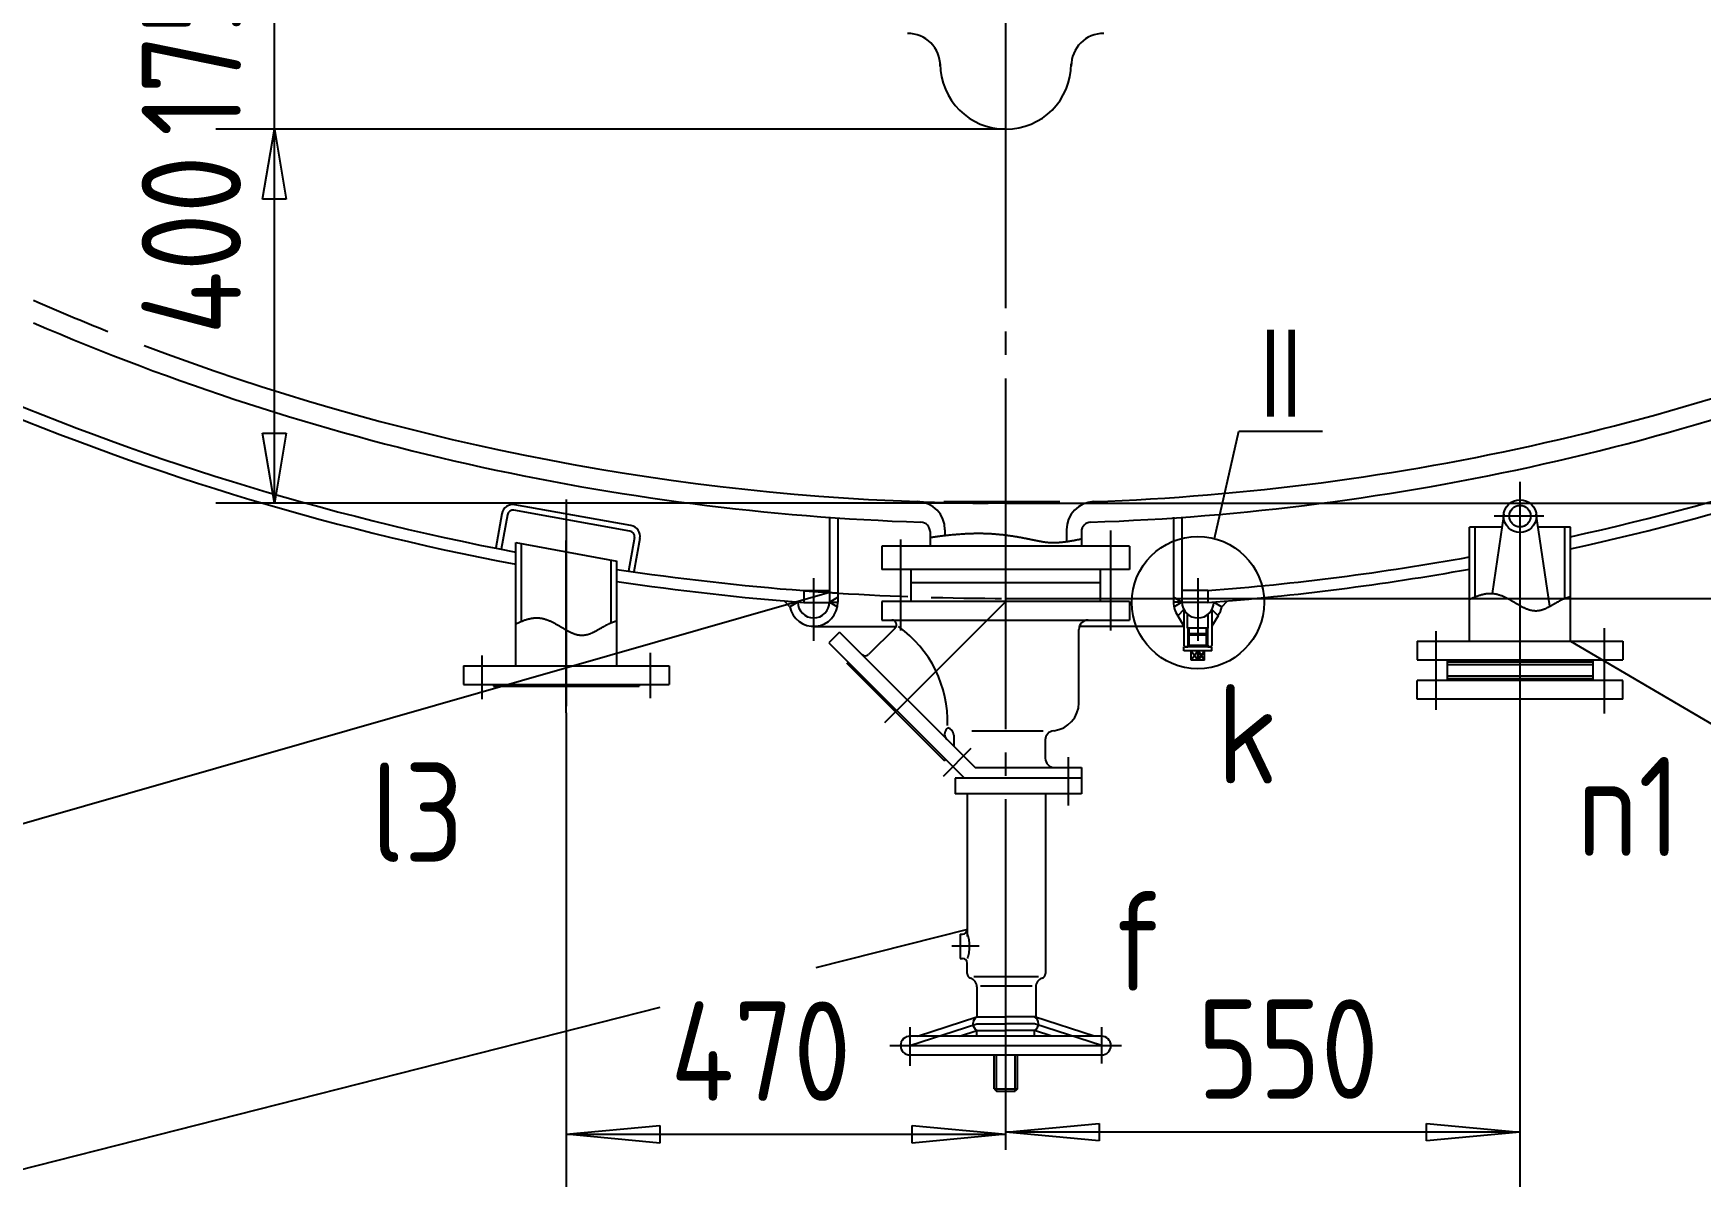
# Model space of a CAD drawing. Extents: x 1561 to 67467, y -57370 to 65913.
# Drawn here: x 1649.3 to 1720.6, y 180.8 to 229.7 of the extents above; entities that cross this region are included whole.
import ezdxf

# ---------------------------------------------------------------- set-up
doc = ezdxf.new("R2010")
doc.units = 0
doc.linetypes.add('DASHDOT', pattern=[18, 15, -1, 1, -1])
doc.linetypes.add('DASHED', pattern=[4, 3, -1])
doc.layers.get('0').update_dxf_attribs({"linetype": 'DASHDOT'})
for name, color, linetype in [('1', 7, 'CONTINUOUS'), ('16', 7, 'CONTINUOUS'), ('2', 3, 'CONTINUOUS'), ('4', 2, 'DASHED')]:
    doc.layers.add(name, color=color, linetype=linetype)
doc.styles.get("Standard").update_dxf_attribs({"font": 'gbenor.shx', "bigfont": 'gbcbig.shx'})
doc.dimstyles.get("Standard").update_dxf_attribs({"dimtxt": 3.5, "dimasz": 4, "dimexe": 2, "dimexo": 0, "dimgap": 1, "dimtad": 1, "dimtoh": 1, "dimdec": 4, "dimzin": 0, "dimdsep": 46, "dimtxsty": 'Standard', "dimcen": 0, "dimadec": 0, "dimazin": 0, "dimtfac": 1, "dimtdec": 4, "dimtmove": 0, "dimatfit": 0, "dimfxl": 1, "dimtolj": 1, "dimtzin": 0, "dimarcsym": 0})

# ---------------------------------------------------------------- blocks, each defined once
blk = doc.blocks.new('Cadt1')
at = {"layer": '2'}
for p, q in [((1689.137, 208.28), (1689.184, 208.283)), ((1689.184, 208.283), (1689.231, 208.285)), ((1689.231, 208.285), (1689.278, 208.287)), ((1689.278, 208.287), (1689.325, 208.289)), ((1689.325, 208.289), (1689.372, 208.291)), ((1689.372, 208.291), (1689.419, 208.292)), ((1689.419, 208.292), (1689.466, 208.293)), ((1689.466, 208.293), (1689.513, 208.294)), ((1689.513, 208.294), (1689.559, 208.295)), ((1689.559, 208.295), (1689.605, 208.295)), ((1689.605, 208.295), (1689.651, 208.296)), ((1689.651, 208.296), (1689.697, 208.296)), ((1689.697, 208.296), (1689.743, 208.296)), ((1689.743, 208.296), (1689.789, 208.295)), ((1689.789, 208.295), (1689.834, 208.295)), ((1689.834, 208.295), (1689.879, 208.294)), ((1689.879, 208.294), (1689.924, 208.293)), ((1689.924, 208.293), (1689.969, 208.292)), ((1689.969, 208.292), (1690.014, 208.29)), ((1690.014, 208.29), (1690.058, 208.289)), ((1690.058, 208.289), (1690.102, 208.287)), ((1690.102, 208.287), (1690.146, 208.285)), ((1690.146, 208.285), (1690.19, 208.282)), ((1690.19, 208.282), (1690.233, 208.28)), ((1687.621, 208.12), (1687.637, 208.123, 1)), ((1687.637, 208.123), (1687.657, 208.125)), ((1687.657, 208.125), (1687.679, 208.129)), ((1687.679, 208.129), (1687.704, 208.132)), ((1687.704, 208.132), (1687.731, 208.136)), ((1687.731, 208.136), (1687.76, 208.14)), ((1687.76, 208.14), (1687.791, 208.144)), ((1687.791, 208.144), (1687.823, 208.148)), ((1687.823, 208.148), (1687.855, 208.153)), ((1687.855, 208.153), (1687.889, 208.157)), ((1687.889, 208.157), (1687.923, 208.161)), ((1687.923, 208.161), (1687.958, 208.166)), ((1687.958, 208.166), (1687.994, 208.171)), ((1687.994, 208.171), (1688.03, 208.175)), ((1688.03, 208.175), (1688.068, 208.18)), ((1688.068, 208.18), (1688.107, 208.185)), ((1688.107, 208.185), (1688.146, 208.189)), ((1688.146, 208.189), (1688.187, 208.194)), ((1688.187, 208.194), (1688.228, 208.199)), ((1688.228, 208.199), (1688.27, 208.204)), ((1688.27, 208.204), (1688.312, 208.209)), ((1688.312, 208.209), (1688.356, 208.214)), ((1688.356, 208.214), (1688.399, 208.218)), ((1688.399, 208.218), (1688.443, 208.223)), ((1688.443, 208.223), (1688.488, 208.228)), ((1688.488, 208.228), (1688.533, 208.232)), ((1688.533, 208.232), (1688.578, 208.237)), ((1688.578, 208.237), (1688.623, 208.241)), ((1688.623, 208.241), (1688.669, 208.245)), ((1688.669, 208.245), (1688.715, 208.249)), ((1688.715, 208.249), (1688.761, 208.253)), ((1688.761, 208.253), (1688.807, 208.257)), ((1688.807, 208.257), (1688.854, 208.261)), ((1688.854, 208.261), (1688.901, 208.265)), ((1688.901, 208.265), (1688.948, 208.268)), ((1688.948, 208.268), (1688.995, 208.271)), ((1688.995, 208.271), (1689.042, 208.275)), ((1689.042, 208.275), (1689.09, 208.277)), ((1689.09, 208.277), (1689.137, 208.28)), ((1690.233, 208.28), (1690.277, 208.277)), ((1690.277, 208.277), (1690.32, 208.275)), ((1690.32, 208.275), (1690.362, 208.272)), ((1690.362, 208.272), (1690.405, 208.268)), ((1690.405, 208.268), (1690.447, 208.265)), ((1690.447, 208.265), (1690.489, 208.261)), ((1690.489, 208.261), (1690.53, 208.258)), ((1690.53, 208.258), (1690.572, 208.254)), ((1690.572, 208.254), (1690.613, 208.25)), ((1690.613, 208.25), (1690.653, 208.246)), ((1690.653, 208.246), (1690.694, 208.241)), ((1690.694, 208.241), (1690.734, 208.237)), ((1690.734, 208.237), (1690.774, 208.232)), ((1690.774, 208.232), (1690.813, 208.228)), ((1690.813, 208.228), (1690.852, 208.223)), ((1690.852, 208.223), (1690.891, 208.218)), ((1690.891, 208.218), (1690.93, 208.213)), ((1690.93, 208.213), (1690.968, 208.208)), ((1690.968, 208.208), (1691.006, 208.203)), ((1691.006, 208.203), (1691.043, 208.197)), ((1691.043, 208.197), (1691.081, 208.192)), ((1691.081, 208.192), (1691.117, 208.187)), ((1691.117, 208.187), (1691.154, 208.181)), ((1691.154, 208.181), (1691.19, 208.175)), ((1691.19, 208.175), (1691.226, 208.17)), ((1691.226, 208.17), (1691.261, 208.164)), ((1691.261, 208.164), (1691.296, 208.158)), ((1691.296, 208.158), (1691.331, 208.153)), ((1691.331, 208.153), (1691.365, 208.147)), ((1691.365, 208.147), (1691.399, 208.141)), ((1691.399, 208.141), (1691.433, 208.135)), ((1691.433, 208.135), (1691.466, 208.129)), ((1691.466, 208.129), (1691.499, 208.124)), ((1691.499, 208.124), (1691.531, 208.118)), ((1691.531, 208.118), (1691.563, 208.112)), ((1691.563, 208.112), (1691.595, 208.106)), ((1691.595, 208.106), (1691.626, 208.1)), ((1691.626, 208.1), (1691.657, 208.094)), ((1691.657, 208.094), (1691.687, 208.088)), ((1691.687, 208.088), (1691.717, 208.082)), ((1691.717, 208.082), (1691.747, 208.077)), ((1691.747, 208.077), (1691.776, 208.071)), ((1691.776, 208.071), (1691.804, 208.065)), ((1691.804, 208.065), (1691.833, 208.06)), ((1691.833, 208.06), (1691.86, 208.054)), ((1691.86, 208.054), (1691.888, 208.048)), ((1691.888, 208.048), (1691.915, 208.043)), ((1691.915, 208.043), (1691.941, 208.037)), ((1691.941, 208.037), (1691.967, 208.032)), ((1691.967, 208.032), (1691.993, 208.027)), ((1691.993, 208.027), (1692.018, 208.021)), ((1692.018, 208.021), (1692.044, 208.016)), ((1692.044, 208.016), (1692.068, 208.011)), ((1692.068, 208.011), (1692.093, 208.006)), ((1692.093, 208.006), (1692.117, 208.001)), ((1692.117, 208.001), (1692.14, 207.996)), ((1692.14, 207.996), (1692.164, 207.991)), ((1692.164, 207.991), (1692.187, 207.986)), ((1692.187, 207.986), (1692.21, 207.982)), ((1692.21, 207.982), (1692.233, 207.977)), ((1692.233, 207.977), (1692.255, 207.973)), ((1692.255, 207.973), (1692.277, 207.968)), ((1692.277, 207.968), (1692.299, 207.964)), ((1692.299, 207.964), (1692.321, 207.96)), ((1692.321, 207.96), (1692.343, 207.956)), ((1692.343, 207.956), (1692.364, 207.952)), ((1692.364, 207.952), (1692.385, 207.948)), ((1692.385, 207.948), (1692.406, 207.944)), ((1692.406, 207.944), (1692.427, 207.94)), ((1692.427, 207.94), (1692.448, 207.937)), ((1692.448, 207.937), (1692.469, 207.933)), ((1692.469, 207.933), (1692.49, 207.93)), ((1692.49, 207.93), (1692.51, 207.927)), ((1692.51, 207.927), (1692.531, 207.924)), ((1692.531, 207.924), (1692.552, 207.921)), ((1692.552, 207.921), (1692.572, 207.918)), ((1692.572, 207.918), (1692.593, 207.916)), ((1692.593, 207.916), (1692.614, 207.913)), ((1692.614, 207.913), (1692.634, 207.911)), ((1692.634, 207.911), (1692.655, 207.909)), ((1692.655, 207.909), (1692.676, 207.907)), ((1692.676, 207.907), (1692.698, 207.905)), ((1692.698, 207.905), (1692.719, 207.904)), ((1692.719, 207.904), (1692.74, 207.902)), ((1692.74, 207.902), (1692.762, 207.901)), ((1692.762, 207.901), (1692.784, 207.9)), ((1692.784, 207.9), (1692.806, 207.899)), ((1692.806, 207.899), (1692.828, 207.899)), ((1692.828, 207.899), (1692.851, 207.898)), ((1692.851, 207.898), (1692.873, 207.898)), ((1692.873, 207.898), (1692.896, 207.898)), ((1692.896, 207.898), (1692.92, 207.898)), ((1692.92, 207.898), (1692.943, 207.899)), ((1692.943, 207.899), (1692.966, 207.899)), ((1692.966, 207.899), (1692.99, 207.9)), ((1692.99, 207.9), (1693.014, 207.901)), ((1693.014, 207.901), (1693.038, 207.902)), ((1693.038, 207.902), (1693.062, 207.903)), ((1693.062, 207.903), (1693.086, 207.904)), ((1693.086, 207.904), (1693.111, 207.906)), ((1693.111, 207.906), (1693.135, 207.907)), ((1693.135, 207.907), (1693.16, 207.909)), ((1693.16, 207.909), (1693.184, 207.911)), ((1693.184, 207.911), (1693.209, 207.913)), ((1693.209, 207.913), (1693.234, 207.916)), ((1693.234, 207.916), (1693.259, 207.918)), ((1693.259, 207.918), (1693.284, 207.92)), ((1693.284, 207.92), (1693.309, 207.923)), ((1693.309, 207.923), (1693.334, 207.926)), ((1693.334, 207.926), (1693.359, 207.929)), ((1693.359, 207.929), (1693.384, 207.932)), ((1693.384, 207.932), (1693.409, 207.935)), ((1693.409, 207.935), (1693.435, 207.939)), ((1693.435, 207.939), (1693.46, 207.942)), ((1693.46, 207.942), (1693.486, 207.946)), ((1693.486, 207.946), (1693.512, 207.95)), ((1693.512, 207.95), (1693.539, 207.954)), ((1693.539, 207.954), (1693.566, 207.958)), ((1693.566, 207.958), (1693.593, 207.963)), ((1693.593, 207.963), (1693.621, 207.967)), ((1693.621, 207.967), (1693.649, 207.972)), ((1693.649, 207.972), (1693.678, 207.977)), ((1693.678, 207.977), (1693.708, 207.983)), ((1693.708, 207.983), (1693.738, 207.988)), ((1693.738, 207.988), (1693.769, 207.994)), ((1693.769, 207.994), (1693.799, 208)), ((1693.799, 208), (1693.831, 208.006)), ((1693.831, 208.006), (1693.862, 208.012)), ((1693.862, 208.012), (1693.893, 208.018)), ((1693.893, 208.018), (1693.924, 208.024)), ((1693.924, 208.024), (1693.955, 208.031)), ((1693.955, 208.031), (1693.984, 208.037)), ((1693.984, 208.037), (1694.013, 208.043)), ((1694.013, 208.043), (1694.039, 208.048)), ((1694.039, 208.048), (1694.063, 208.053)), ((1694.063, 208.053), (1694.083, 208.058)), ((1694.083, 208.058), (1694.101, 208.061))]:
    blk.add_line(p, q, dxfattribs=at)
blk = doc.blocks.new('Cadt4')
at = {"layer": '2'}
for p, q in [((1710.701, 205.474), (1710.716, 205.48, 1)), ((1710.716, 205.48), (1710.733, 205.489)), ((1710.733, 205.489), (1710.754, 205.498)), ((1710.754, 205.498), (1710.776, 205.508)), ((1710.776, 205.508), (1710.801, 205.519)), ((1710.801, 205.519), (1710.826, 205.53)), ((1710.826, 205.53), (1710.854, 205.542)), ((1710.854, 205.542), (1710.882, 205.554)), ((1710.882, 205.554), (1710.91, 205.566)), ((1710.91, 205.566), (1710.939, 205.578)), ((1710.939, 205.578), (1710.969, 205.59)), ((1710.969, 205.59), (1710.998, 205.601)), ((1710.998, 205.601), (1711.029, 205.613)), ((1711.029, 205.613), (1711.059, 205.624)), ((1711.059, 205.624), (1711.091, 205.635)), ((1711.091, 205.635), (1711.122, 205.645)), ((1711.122, 205.645), (1711.154, 205.655)), ((1711.154, 205.655), (1711.186, 205.665)), ((1711.186, 205.665), (1711.218, 205.674)), ((1711.218, 205.674), (1711.25, 205.682)), ((1711.25, 205.682), (1711.283, 205.69)), ((1711.283, 205.69), (1711.315, 205.697)), ((1711.315, 205.697), (1711.347, 205.704)), ((1711.347, 205.704), (1711.379, 205.709)), ((1711.379, 205.709), (1711.411, 205.714)), ((1711.411, 205.714), (1711.442, 205.718)), ((1711.442, 205.718), (1711.474, 205.721)), ((1711.474, 205.721), (1711.505, 205.724)), ((1711.505, 205.724), (1711.536, 205.725)), ((1711.536, 205.725), (1711.567, 205.726)), ((1711.567, 205.726), (1711.597, 205.726)), ((1711.597, 205.726), (1711.628, 205.725)), ((1711.628, 205.725), (1711.658, 205.724)), ((1711.658, 205.724), (1711.689, 205.721)), ((1711.689, 205.721), (1711.719, 205.719)), ((1711.719, 205.719), (1711.749, 205.715)), ((1711.749, 205.715), (1711.779, 205.71)), ((1711.779, 205.71), (1711.809, 205.705)), ((1711.809, 205.705), (1711.84, 205.7)), ((1711.84, 205.7), (1711.87, 205.693)), ((1711.87, 205.693), (1711.9, 205.686)), ((1711.9, 205.686), (1711.93, 205.678)), ((1711.93, 205.678), (1711.959, 205.669)), ((1711.959, 205.669), (1711.989, 205.66)), ((1711.989, 205.66), (1712.019, 205.65)), ((1712.019, 205.65), (1712.049, 205.639)), ((1712.049, 205.639), (1712.079, 205.628)), ((1712.079, 205.628), (1712.109, 205.616)), ((1712.109, 205.616), (1712.138, 205.604)), ((1712.138, 205.604), (1712.168, 205.591)), ((1712.168, 205.591), (1712.197, 205.578)), ((1712.197, 205.578), (1712.227, 205.565)), ((1712.227, 205.565), (1712.256, 205.55)), ((1712.256, 205.55), (1712.286, 205.536)), ((1712.286, 205.536), (1712.315, 205.521)), ((1712.315, 205.521), (1712.344, 205.506)), ((1712.344, 205.506), (1712.374, 205.491)), ((1712.374, 205.491), (1712.403, 205.475)), ((1712.403, 205.475), (1712.432, 205.459)), ((1712.432, 205.459), (1712.46, 205.443)), ((1712.46, 205.443), (1712.489, 205.427)), ((1714.575, 205.42), (1714.591, 205.429)), ((1714.591, 205.429), (1714.605, 205.437)), ((1714.605, 205.437), (1714.619, 205.445)), ((1714.619, 205.445), (1714.632, 205.453)), ((1714.632, 205.453), (1714.647, 205.46)), ((1714.647, 205.46), (1714.664, 205.468)), ((1714.664, 205.468), (1714.683, 205.477)), ((1714.683, 205.477), (1714.706, 205.487)), ((1714.706, 205.487), (1714.734, 205.498)), ((1714.734, 205.498), (1714.766, 205.51)), ((1714.766, 205.51), (1714.803, 205.523)), ((1714.803, 205.523), (1714.842, 205.537)), ((1714.842, 205.537), (1714.882, 205.55)), ((1714.882, 205.55), (1714.921, 205.564)), ((1714.921, 205.564), (1714.958, 205.577)), ((1714.958, 205.577), (1714.992, 205.588)), ((1714.992, 205.588), (1715.021, 205.598)), ((1712.489, 205.427), (1712.518, 205.41)), ((1712.518, 205.41), (1712.546, 205.394)), ((1712.546, 205.394), (1712.575, 205.377)), ((1712.575, 205.377), (1712.603, 205.36)), ((1712.603, 205.36), (1712.631, 205.344)), ((1712.631, 205.344), (1712.659, 205.327)), ((1712.659, 205.327), (1712.687, 205.31)), ((1712.687, 205.31), (1712.715, 205.294)), ((1712.715, 205.294), (1712.742, 205.278)), ((1712.742, 205.278), (1712.77, 205.261)), ((1712.77, 205.261), (1712.797, 205.245)), ((1712.797, 205.245), (1712.825, 205.229)), ((1712.825, 205.229), (1712.852, 205.214)), ((1712.852, 205.214), (1712.879, 205.198)), ((1712.879, 205.198), (1712.905, 205.183)), ((1712.905, 205.183), (1712.932, 205.169)), ((1712.932, 205.169), (1712.959, 205.154)), ((1712.959, 205.154), (1712.985, 205.14)), ((1712.985, 205.14), (1713.011, 205.127)), ((1713.011, 205.127), (1713.037, 205.114)), ((1713.037, 205.114), (1713.063, 205.102)), ((1713.063, 205.102), (1713.089, 205.09)), ((1713.089, 205.09), (1713.115, 205.079)), ((1713.115, 205.079), (1713.141, 205.068)), ((1713.141, 205.068), (1713.166, 205.058)), ((1713.166, 205.058), (1713.191, 205.049)), ((1713.191, 205.049), (1713.216, 205.04)), ((1713.216, 205.04), (1713.241, 205.032)), ((1713.241, 205.032), (1713.266, 205.024)), ((1713.266, 205.024), (1713.291, 205.018)), ((1713.291, 205.018), (1713.315, 205.011)), ((1713.315, 205.011), (1713.34, 205.006)), ((1713.34, 205.006), (1713.364, 205.001)), ((1713.364, 205.001), (1713.388, 204.997)), ((1713.388, 204.997), (1713.412, 204.993)), ((1713.412, 204.993), (1713.436, 204.99)), ((1713.436, 204.99), (1713.46, 204.988)), ((1713.46, 204.988), (1713.483, 204.986)), ((1713.483, 204.986), (1713.506, 204.985)), ((1713.506, 204.985), (1713.53, 204.985)), ((1713.53, 204.985), (1713.553, 204.985)), ((1713.553, 204.985), (1713.576, 204.985)), ((1713.576, 204.985), (1713.598, 204.987)), ((1713.598, 204.987), (1713.621, 204.989)), ((1713.621, 204.989), (1713.644, 204.991)), ((1713.644, 204.991), (1713.666, 204.994)), ((1713.666, 204.994), (1713.688, 204.998)), ((1713.688, 204.998), (1713.71, 205.002)), ((1713.71, 205.002), (1713.732, 205.007)), ((1713.732, 205.007), (1713.754, 205.012)), ((1713.754, 205.012), (1713.776, 205.018)), ((1713.776, 205.018), (1713.797, 205.024)), ((1713.797, 205.024), (1713.819, 205.031)), ((1713.819, 205.031), (1713.84, 205.038)), ((1713.84, 205.038), (1713.862, 205.046)), ((1713.862, 205.046), (1713.883, 205.054)), ((1713.883, 205.054), (1713.904, 205.062)), ((1713.904, 205.062), (1713.925, 205.071)), ((1713.925, 205.071), (1713.946, 205.08)), ((1713.946, 205.08), (1713.968, 205.089)), ((1713.968, 205.089), (1713.988, 205.099)), ((1713.988, 205.099), (1714.009, 205.109)), ((1714.009, 205.109), (1714.03, 205.119)), ((1714.03, 205.119), (1714.051, 205.13)), ((1714.051, 205.13), (1714.072, 205.14)), ((1714.072, 205.14), (1714.093, 205.151)), ((1714.093, 205.151), (1714.114, 205.162)), ((1714.114, 205.162), (1714.135, 205.173)), ((1714.135, 205.173), (1714.156, 205.185)), ((1714.156, 205.185), (1714.177, 205.196)), ((1714.177, 205.196), (1714.198, 205.208)), ((1714.198, 205.208), (1714.219, 205.22)), ((1714.219, 205.22), (1714.24, 205.231)), ((1714.24, 205.231), (1714.26, 205.243)), ((1714.26, 205.243), (1714.281, 205.255)), ((1714.281, 205.255), (1714.301, 205.266)), ((1714.301, 205.266), (1714.321, 205.278)), ((1714.321, 205.278), (1714.341, 205.29)), ((1714.341, 205.29), (1714.362, 205.301)), ((1714.362, 205.301), (1714.382, 205.313)), ((1714.382, 205.313), (1714.402, 205.324)), ((1714.402, 205.324), (1714.422, 205.336)), ((1714.422, 205.336), (1714.442, 205.347)), ((1714.442, 205.347), (1714.462, 205.358)), ((1714.462, 205.358), (1714.482, 205.369)), ((1714.482, 205.369), (1714.502, 205.38)), ((1714.502, 205.38), (1714.522, 205.391)), ((1714.522, 205.391), (1714.541, 205.401)), ((1714.541, 205.401), (1714.559, 205.411)), ((1714.559, 205.411), (1714.575, 205.42))]:
    blk.add_line(p, q, dxfattribs=at)
blk = doc.blocks.new('Cadt5')
at = {"layer": '2'}
for p, q in [((1669.901, 204.427), (1669.916, 204.434, 1)), ((1669.916, 204.434), (1669.933, 204.442)), ((1669.933, 204.442), (1669.954, 204.451)), ((1669.954, 204.451), (1669.976, 204.461)), ((1669.976, 204.461), (1670.001, 204.472)), ((1670.001, 204.472), (1670.026, 204.484)), ((1670.026, 204.484), (1670.054, 204.496)), ((1670.054, 204.496), (1670.082, 204.507)), ((1670.082, 204.507), (1670.11, 204.519)), ((1670.11, 204.519), (1670.139, 204.531)), ((1670.139, 204.531), (1670.169, 204.543)), ((1670.169, 204.543), (1670.198, 204.555)), ((1670.198, 204.555), (1670.229, 204.566)), ((1670.229, 204.566), (1670.259, 204.577)), ((1670.259, 204.577), (1670.291, 204.588)), ((1670.291, 204.588), (1670.322, 204.598)), ((1670.322, 204.598), (1670.354, 204.608)), ((1670.354, 204.608), (1670.386, 204.618)), ((1670.386, 204.618), (1670.418, 204.627)), ((1670.418, 204.627), (1670.45, 204.636)), ((1670.45, 204.636), (1670.483, 204.643)), ((1670.483, 204.643), (1670.515, 204.651)), ((1670.515, 204.651), (1670.547, 204.657)), ((1670.547, 204.657), (1670.579, 204.663)), ((1670.579, 204.663), (1670.611, 204.668)), ((1670.611, 204.668), (1670.642, 204.671)), ((1670.642, 204.671), (1670.674, 204.675)), ((1670.674, 204.675), (1670.705, 204.677)), ((1670.705, 204.677), (1670.736, 204.678)), ((1670.736, 204.678), (1670.767, 204.679)), ((1670.767, 204.679), (1670.797, 204.679)), ((1670.797, 204.679), (1670.828, 204.678)), ((1670.828, 204.678), (1670.858, 204.677)), ((1670.858, 204.677), (1670.889, 204.675)), ((1670.889, 204.675), (1670.919, 204.672)), ((1670.919, 204.672), (1670.949, 204.668)), ((1670.949, 204.668), (1670.979, 204.664)), ((1670.979, 204.664), (1671.009, 204.659)), ((1671.009, 204.659), (1671.04, 204.653)), ((1671.04, 204.653), (1671.07, 204.646)), ((1671.07, 204.646), (1671.1, 204.639)), ((1671.1, 204.639), (1671.13, 204.631)), ((1671.13, 204.631), (1671.159, 204.622)), ((1671.159, 204.622), (1671.189, 204.613)), ((1671.189, 204.613), (1671.219, 204.603)), ((1671.219, 204.603), (1671.249, 204.593)), ((1671.249, 204.593), (1671.279, 204.581)), ((1671.279, 204.581), (1671.309, 204.57)), ((1671.309, 204.57), (1671.338, 204.557)), ((1671.338, 204.557), (1671.368, 204.545)), ((1671.368, 204.545), (1671.397, 204.532)), ((1671.397, 204.532), (1671.427, 204.518)), ((1671.427, 204.518), (1671.456, 204.504)), ((1671.456, 204.504), (1671.486, 204.489)), ((1671.486, 204.489), (1671.515, 204.474)), ((1671.515, 204.474), (1671.544, 204.459)), ((1671.544, 204.459), (1671.574, 204.444)), ((1671.574, 204.444), (1671.603, 204.428)), ((1671.603, 204.428), (1671.632, 204.412)), ((1671.632, 204.412), (1671.66, 204.396)), ((1671.66, 204.396), (1671.689, 204.38)), ((1671.689, 204.38), (1671.718, 204.363)), ((1671.718, 204.363), (1671.746, 204.347)), ((1671.746, 204.347), (1671.775, 204.33)), ((1671.775, 204.33), (1671.803, 204.314)), ((1671.803, 204.314), (1671.831, 204.297)), ((1671.831, 204.297), (1671.859, 204.28)), ((1671.859, 204.28), (1671.887, 204.264)), ((1671.887, 204.264), (1671.915, 204.247)), ((1671.915, 204.247), (1671.942, 204.231)), ((1671.942, 204.231), (1671.97, 204.215)), ((1671.97, 204.215), (1671.997, 204.198)), ((1671.997, 204.198), (1672.025, 204.183)), ((1672.025, 204.183), (1672.052, 204.167)), ((1672.052, 204.167), (1672.079, 204.152)), ((1672.079, 204.152), (1672.105, 204.137)), ((1672.105, 204.137), (1672.132, 204.122)), ((1672.132, 204.122), (1672.159, 204.108)), ((1672.159, 204.108), (1672.185, 204.094)), ((1672.185, 204.094), (1672.211, 204.08)), ((1672.211, 204.08), (1672.237, 204.068)), ((1672.237, 204.068), (1672.263, 204.055)), ((1672.263, 204.055), (1672.289, 204.043)), ((1672.289, 204.043), (1672.315, 204.032)), ((1672.315, 204.032), (1672.341, 204.021)), ((1672.341, 204.021), (1672.366, 204.011)), ((1672.366, 204.011), (1672.391, 204.002)), ((1672.391, 204.002), (1672.416, 203.993)), ((1673.062, 203.999), (1673.083, 204.007)), ((1673.083, 204.007), (1673.104, 204.015)), ((1673.104, 204.015), (1673.125, 204.024)), ((1673.125, 204.024), (1673.146, 204.033)), ((1673.146, 204.033), (1673.168, 204.043)), ((1673.168, 204.043), (1673.188, 204.052)), ((1673.188, 204.052), (1673.209, 204.062)), ((1673.209, 204.062), (1673.23, 204.072)), ((1673.23, 204.072), (1673.251, 204.083)), ((1673.251, 204.083), (1673.272, 204.094)), ((1673.272, 204.094), (1673.293, 204.104)), ((1673.293, 204.104), (1673.314, 204.115)), ((1673.314, 204.115), (1673.335, 204.127)), ((1673.335, 204.127), (1673.356, 204.138)), ((1673.356, 204.138), (1673.377, 204.15)), ((1673.377, 204.15), (1673.398, 204.161)), ((1673.398, 204.161), (1673.419, 204.173)), ((1673.419, 204.173), (1673.44, 204.185)), ((1673.44, 204.185), (1673.46, 204.196)), ((1673.46, 204.196), (1673.481, 204.208)), ((1673.481, 204.208), (1673.501, 204.22)), ((1673.501, 204.22), (1673.521, 204.231)), ((1673.521, 204.231), (1673.541, 204.243)), ((1673.541, 204.243), (1673.562, 204.255)), ((1673.562, 204.255), (1673.582, 204.266)), ((1673.582, 204.266), (1673.602, 204.278)), ((1673.602, 204.278), (1673.622, 204.289)), ((1673.622, 204.289), (1673.642, 204.3)), ((1673.642, 204.3), (1673.662, 204.312)), ((1673.662, 204.312), (1673.682, 204.323)), ((1673.682, 204.323), (1673.702, 204.334)), ((1673.702, 204.334), (1673.722, 204.344)), ((1673.722, 204.344), (1673.741, 204.355)), ((1673.741, 204.355), (1673.759, 204.364)), ((1673.759, 204.364), (1673.775, 204.374)), ((1673.775, 204.374), (1673.791, 204.382)), ((1673.791, 204.382), (1673.805, 204.391)), ((1673.805, 204.391), (1673.819, 204.398)), ((1673.819, 204.398), (1673.832, 204.406)), ((1673.832, 204.406), (1673.847, 204.413)), ((1673.847, 204.413), (1673.864, 204.422)), ((1673.864, 204.422), (1673.883, 204.43)), ((1673.883, 204.43), (1673.906, 204.44)), ((1673.906, 204.44), (1673.934, 204.451)), ((1673.934, 204.451), (1673.966, 204.463)), ((1673.966, 204.463), (1674.003, 204.476)), ((1674.003, 204.476), (1674.042, 204.49)), ((1674.042, 204.49), (1674.082, 204.504)), ((1674.082, 204.504), (1674.121, 204.517)), ((1674.121, 204.517), (1674.158, 204.53)), ((1674.158, 204.53), (1674.192, 204.541)), ((1674.192, 204.541), (1674.221, 204.551)), ((1672.416, 203.993), (1672.441, 203.985)), ((1672.441, 203.985), (1672.466, 203.978)), ((1672.466, 203.978), (1672.491, 203.971)), ((1672.491, 203.971), (1672.515, 203.965)), ((1672.515, 203.965), (1672.54, 203.959)), ((1672.54, 203.959), (1672.564, 203.954)), ((1672.564, 203.954), (1672.588, 203.95)), ((1672.588, 203.95), (1672.612, 203.947)), ((1672.612, 203.947), (1672.636, 203.944)), ((1672.636, 203.944), (1672.66, 203.941)), ((1672.66, 203.941), (1672.683, 203.94)), ((1672.683, 203.94), (1672.706, 203.938)), ((1672.706, 203.938), (1672.73, 203.938)), ((1672.73, 203.938), (1672.753, 203.938)), ((1672.753, 203.938), (1672.776, 203.939)), ((1672.776, 203.939), (1672.798, 203.94)), ((1672.798, 203.94), (1672.821, 203.942)), ((1672.821, 203.942), (1672.844, 203.945)), ((1672.844, 203.945), (1672.866, 203.948)), ((1672.866, 203.948), (1672.888, 203.951)), ((1672.888, 203.951), (1672.91, 203.955)), ((1672.91, 203.955), (1672.932, 203.96)), ((1672.932, 203.96), (1672.954, 203.965)), ((1672.954, 203.965), (1672.976, 203.971)), ((1672.976, 203.971), (1672.997, 203.978)), ((1672.997, 203.978), (1673.019, 203.984)), ((1673.019, 203.984), (1673.04, 203.991)), ((1673.04, 203.991), (1673.062, 203.999))]:
    blk.add_line(p, q, dxfattribs=at)
blk = doc.blocks.new('*D13')
at = {"layer": '2'}
for p, q in [((1690.861, 275.781), (1657.071, 275.781)), ((1659.071, 272.781), (1659.571, 275.781)), ((1659.571, 275.781), (1660.071, 272.781)), ((1659.571, 209.581), (1659.571, 275.781)), ((1660.071, 272.781), (1659.071, 272.781)), ((1659.571, 254.181), (1659.071, 257.181)), ((1659.071, 257.181), (1660.071, 257.181)), ((1660.071, 257.181), (1659.571, 254.181)), ((1690.861, 254.181), (1657.071, 254.181)), ((1659.071, 251.181), (1659.571, 254.181)), ((1659.571, 254.181), (1660.071, 251.181)), ((1660.071, 251.181), (1659.071, 251.181)), ((1659.571, 232.581), (1659.071, 235.581)), ((1659.071, 235.581), (1660.071, 235.581)), ((1660.071, 235.581), (1659.571, 232.581)), ((1690.861, 232.581), (1657.071, 232.581)), ((1690.861, 225.581), (1657.071, 225.581)), ((1659.071, 222.581), (1659.571, 225.581)), ((1659.571, 225.581), (1660.071, 222.581)), ((1660.071, 222.581), (1659.071, 222.581)), ((1659.571, 209.581), (1659.071, 212.581, 1)), ((1659.071, 212.581), (1660.071, 212.581)), ((1660.071, 212.581), (1659.571, 209.581)), ((1690.861, 209.581), (1657.071, 209.581))]:
    blk.add_line(p, q, dxfattribs=at)
at = {"layer": '2', "char_height": 4.25, "width": 65536, "attachment_point": 7, "rotation": 90}
for s, insert in [('540', (1658.142, 262.013)), ('540', (1658.142, 242.373)), ('175', (1658.142, 225.285)), ('400', (1658.142, 216.783))]:
    blk.add_mtext(s, dxfattribs=dict(at, insert=insert))
blk = doc.blocks.new('*D26')
at = {"layer": '2'}
for p, q in [((1672.061, 395.221), (1757.361, 395.221)), ((1763.736, 395.221), (1767.152, 395.221)), ((1773.527, 395.221), (1786.141, 395.221)), ((1783.141, 392.221), (1783.641, 395.221)), ((1783.641, 395.221), (1784.141, 392.221)), ((1783.641, 209.581), (1783.641, 395.221)), ((1784.141, 392.221), (1783.141, 392.221)), ((1783.641, 209.581), (1783.141, 212.581)), ((1783.141, 212.581), (1784.141, 212.581)), ((1784.141, 212.581), (1783.641, 209.581)), ((1690.861, 209.581), (1786.141, 209.581))]:
    blk.add_line(p, q, dxfattribs=at)
at = {"layer": '2', "insert": (1782.212, 314.797), "char_height": 4.25, "width": 65536, "attachment_point": 7, "rotation": 90}
blk.add_mtext('4641', dxfattribs=at)
blk = doc.blocks.new('*D27')
at = {"layer": '2'}
for p, q in [((1743.821, 237.197), (1759.101, 237.197)), ((1756.101, 234.197), (1756.601, 237.197)), ((1756.601, 237.197), (1757.101, 234.197)), ((1756.601, 209.581), (1756.601, 237.197)), ((1757.101, 234.197), (1756.101, 234.197)), ((1756.601, 209.581), (1756.101, 212.581)), ((1756.101, 212.581), (1757.101, 212.581)), ((1757.101, 212.581), (1756.601, 209.581)), ((1690.861, 209.581), (1759.101, 209.581))]:
    blk.add_line(p, q, dxfattribs=at)
at = {"layer": '2', "insert": (1755.172, 218.583), "char_height": 4.25, "width": 65536, "attachment_point": 7, "rotation": 90}
blk.add_mtext('690', dxfattribs=at)
blk = doc.blocks.new('*D37')
at = {"layer": '2'}
for p, q in [((1712.861, 199.971), (1712.861, 180.178)), ((1690.861, 182.678), (1694.861, 183.053)), ((1694.861, 182.303), (1690.861, 182.678)), ((1712.861, 182.678), (1690.861, 182.678)), ((1694.861, 183.053), (1694.861, 182.303)), ((1708.861, 182.303), (1708.861, 183.053)), ((1708.861, 183.053), (1712.861, 182.678)), ((1712.861, 182.678), (1708.861, 182.303, 1))]:
    blk.add_line(p, q, dxfattribs=at)
at = {"layer": '2', "insert": (1699.066, 184.107), "char_height": 4.25, "width": 65536, "attachment_point": 7}
blk.add_mtext('550', dxfattribs=at)
blk = doc.blocks.new('*D38')
at = {"layer": '2'}
for p, q in [((1672.061, 200.622), (1672.061, 180.089)), ((1672.061, 182.589), (1676.061, 182.964, 1)), ((1676.061, 182.964), (1676.061, 182.214)), ((1686.861, 182.214), (1686.861, 182.964)), ((1686.861, 182.964), (1690.861, 182.589)), ((1676.061, 182.214), (1672.061, 182.589)), ((1672.061, 182.589), (1690.861, 182.589)), ((1690.861, 182.589), (1686.861, 182.214))]:
    blk.add_line(p, q, dxfattribs=at)
at = {"layer": '2', "insert": (1676.514, 184.018), "char_height": 4.25, "width": 65536, "attachment_point": 7}
blk.add_mtext('470', dxfattribs=at)
blk = doc.blocks.new('*D39')
at = {"layer": '2'}
for p, q in [((1680.246, 109.416), (1708.101, 129.109)), ((1708.101, 129.109), (1719.708, 129.109)), ((1698.738, 123.102), (1701.476, 124.425)), ((1701.476, 124.425), (1699.315, 122.285)), ((1699.315, 122.285), (1698.738, 123.102)), ((1680.246, 109.416), (1682.407, 111.556)), ((1682.407, 111.556), (1682.984, 110.74)), ((1682.984, 110.74), (1680.246, 109.416))]:
    blk.add_line(p, q, dxfattribs=at)
at = {"layer": '2', "insert": (1709.529, 130.537), "char_height": 4.25, "width": 65536, "attachment_point": 7}
blk.add_mtext('%%c650', dxfattribs=at)
blk = doc.blocks.new('*D40')
at = {"layer": '2'}
for p, q in [((1665.971, 145.599), (1652.791, 145.599)), ((1714.72, 89.431), (1665.971, 145.599)), ((1667.002, 144.411), (1669.346, 142.473)), ((1668.591, 141.817), (1667.002, 144.411)), ((1669.346, 142.473), (1668.591, 141.817)), ((1712.376, 91.369), (1713.131, 92.024)), ((1713.131, 92.024), (1714.72, 89.431)), ((1714.72, 89.431), (1712.376, 91.369))]:
    blk.add_line(p, q, dxfattribs=at)
at = {"layer": '2', "insert": (1654.22, 147.027), "char_height": 4.25, "width": 65536, "attachment_point": 7}
blk.add_mtext('%%c1820', dxfattribs=at)
blk = doc.blocks.new('*D41')
at = {"layer": '2'}
for p, q in [((1686.604, 110.112), (1675.74, 95.458)), ((1683.924, 106.497), (1685.309, 109.205)), ((1685.309, 109.205), (1686.113, 108.609)), ((1686.113, 108.609), (1683.924, 106.497)), ((1681.164, 103.614), (1683.353, 105.726)), ((1683.353, 105.726), (1681.967, 103.018)), ((1681.967, 103.018), (1681.164, 103.614)), ((1675.74, 95.458), (1660.168, 95.458))]:
    blk.add_line(p, q, dxfattribs=at)
at = {"layer": '2', "insert": (1661.596, 96.886), "char_height": 4.25, "width": 65536, "attachment_point": 7}
blk.add_mtext('16XM24', dxfattribs=at)
blk = doc.blocks.new('*D44')
at = {"layer": '2'}
for p, q in [((1690.861, 525.907), (1795.832, 525.907)), ((1792.957, 521.907), (1793.332, 525.907)), ((1793.332, 525.907), (1793.707, 521.907)), ((1793.332, 205.51), (1793.332, 525.907)), ((1793.707, 521.907), (1792.957, 521.907)), ((1793.332, 205.51), (1792.957, 209.51)), ((1792.957, 209.51), (1793.707, 209.51)), ((1793.707, 209.51), (1793.332, 205.51)), ((1690.861, 205.51), (1795.832, 205.51))]:
    blk.add_line(p, q, dxfattribs=at)
at = {"layer": '2', "insert": (1791.903, 313.409), "char_height": 4.25, "width": 65536, "attachment_point": 7, "rotation": 90}
blk.add_mtext('7780', dxfattribs=at)
blk = doc.blocks.new('Cadt49')
at = {"layer": '2'}
for p, q in [((1689.218, 191.353), (1682.743, 189.708)), ((1676.061, 188.009), (1601.45, 169.049))]:
    blk.add_line(p, q, dxfattribs=at)
blk = doc.blocks.new('Cadt50')
at = {"layer": '2'}
blk.add_line((1683.321, 205.764), (1601.45, 182.281, 1), dxfattribs=at)
blk = doc.blocks.new('Cadt64')
at = {"layer": '2'}
for p, q in [((1715.021, 203.676), (1774.143, 169.049, 1)), ((1774.143, 169.049), (1782.565, 169.049))]:
    blk.add_line(p, q, dxfattribs=at)
at = {"layer": '2', "insert": (1775.893, 169.734), "char_height": 4.25, "width": 65536, "attachment_point": 7}
blk.add_mtext('26', dxfattribs=at)

msp = doc.modelspace()

# ---------------------------------------------------------------- linework, layer by layer
for p, q in [((1690.86081, 181.92363), (1690.86081, 527.37297)), ((1712.86081, 210.499), (1712.86081, 199.97091)), ((1672.06081, 209.73807), (1672.06081, 200.90756)), ((1713.88383, 209.02896), (1711.75662, 209.02896)), ((1695.36081, 204.13223), (1695.36081, 208.4125)), ((1672.06081, 200.62242), (1672.06081, 207.98202)), ((1686.36081, 208.03333), (1686.36081, 204.13223, 6.28319)), ((1682.64081, 206.37725), (1682.64081, 203.70205, 6.28319)), ((1699.08081, 206.37725), (1699.08081, 203.70205, 6.28319)), ((1690.86081, 205.38106), (1685.66926, 200.18951)), ((1709.26081, 204.11029), (1709.26081, 200.74252)), ((1716.46081, 204.23161), (1716.46081, 200.58201)), ((1668.46081, 201.20345), (1668.46081, 203.06359)), ((1675.66081, 201.24389), (1675.66081, 203.1849, 6.28319)), ((1688.19172, 197.90364), (1689.38652, 199.09844)), ((1693.53056, 198.72411), (1693.53056, 196.64493)), ((1689.72989, 190.63127), (1688.55721, 190.63127)), ((1686.76081, 186.38106), (1689.62946, 187.31875)), ((1686.76081, 187.16422), (1686.76081, 185.5139)), ((1689.62946, 187.31875), (1690.86081, 187.31875)), ((1692.09216, 187.31875), (1690.86081, 187.31875)), ((1694.96081, 186.38106), (1692.09216, 187.31875)), ((1694.96081, 187.16423), (1694.96081, 185.61098)), ((1685.90196, 186.38106), (1695.81691, 186.38106))]:
    msp.add_line(p, q)
at = {"layer": '1'}
for p, q in [((1688.06081, 228.38106), (1688.06081, 228.28106)), ((1693.66081, 228.38106), (1693.66081, 228.28106)), ((1669.30542, 209.13031), (1669.04358, 207.66922, 6.28319)), ((1669.54166, 209.08798), (1669.27843, 207.61912)), ((1674.7812, 208.39283), (1669.82023, 209.28188)), ((1674.82353, 208.62907), (1669.86256, 209.51812, 6.28319)), ((1688.21653, 209.64972), (1693.18155, 209.64972, 6.28319)), ((1712.16545, 209.10942), (1711.667, 205.72302)), ((1714.1355, 205.1736), (1713.55617, 209.10942)), ((1683.32081, 208.97877), (1683.32081, 205.35347)), ((1683.68081, 208.95347), (1683.68081, 205.35347, 6.28319)), ((1687.62081, 208.37049), (1687.62081, 207.74106)), ((1688.26081, 208.44972), (1688.26081, 208.20295)), ((1693.46081, 208.44972), (1693.46081, 207.94234, 6.28319)), ((1694.10081, 208.37049), (1694.10081, 207.74106, 6.28319)), ((1698.04081, 208.97877), (1698.04081, 205.35347)), ((1698.40081, 208.97877), (1698.40081, 205.35347)), ((1710.70081, 203.67647), (1710.70081, 208.55647)), ((1712.08406, 208.55647), (1710.70081, 208.55647)), ((1710.94081, 205.58133), (1710.94081, 208.55647)), ((1715.02081, 208.55647), (1713.63756, 208.55647)), ((1714.78081, 205.51693), (1714.78081, 208.55647)), ((1715.02081, 203.67647), (1715.02081, 208.55647)), ((1669.90081, 207.89578), (1674.22081, 207.10159)), ((1669.90081, 202.62977), (1669.90081, 207.89578)), ((1670.14081, 204.53463), (1670.14081, 207.85166)), ((1674.9751, 208.11426), (1674.71803, 206.67979)), ((1675.21133, 208.07193), (1674.95569, 206.64543)), ((1696.16081, 207.74106), (1685.56081, 207.74106)), ((1685.56081, 207.74106), (1685.56081, 206.74106)), ((1696.16081, 207.74106), (1696.16081, 206.74106)), ((1673.98081, 204.47023), (1673.98081, 207.14571)), ((1674.22081, 202.62977), (1674.22081, 207.10159)), ((1696.16081, 206.74106), (1685.56081, 206.74106, 6.28319)), ((1686.82081, 205.38106), (1686.82081, 206.74106)), ((1694.90081, 206.18106), (1686.82081, 206.18106)), ((1694.90081, 206.74106), (1694.90081, 205.38106)), ((1682.22081, 205.84409), (1682.22081, 205.33315)), ((1682.22081, 205.84409), (1683.32081, 205.84409)), ((1683.32081, 205.35347), (1683.68081, 205.56131)), ((1698.40081, 205.35347), (1698.04081, 205.56131)), ((1699.50081, 205.84409), (1698.40081, 205.84409)), ((1699.50081, 205.84409), (1699.50081, 205.33315)), ((1681.61964, 205.15649), (1681.37462, 205.4015)), ((1681.96081, 205.35347), (1681.61964, 205.15649)), ((1682.22081, 205.33315), (1683.32081, 205.33315)), ((1683.32081, 205.35347), (1683.66199, 205.15649, 6.28319)), ((1683.32081, 205.35347), (1683.68081, 205.35347)), ((1696.16081, 205.38106), (1685.56081, 205.38106, 6.28319)), ((1685.56081, 205.38106), (1685.56081, 204.58106)), ((1696.16081, 205.38106), (1696.16081, 204.58106)), ((1698.40081, 205.35347), (1698.04081, 205.35347)), ((1698.40081, 205.35347), (1698.05964, 205.15649)), ((1698.48081, 205.03347), (1698.21887, 204.77152)), ((1698.21887, 204.77152), (1698.48081, 204.31783)), ((1699.50081, 205.33315), (1698.40081, 205.33315)), ((1698.48081, 205.03347), (1698.48081, 203.49347)), ((1698.64081, 204.23347), (1698.64081, 204.83501, 6.28319)), ((1699.52081, 204.23347), (1699.52081, 204.83501)), ((1699.68081, 205.03347), (1699.68081, 203.49347)), ((1699.68081, 205.03347), (1699.94275, 204.77152)), ((1699.94275, 204.77152), (1699.68081, 204.31783)), ((1699.76081, 205.35347), (1700.10199, 205.15649)), ((1700.10199, 205.15649), (1700.347, 205.4015, 6.28319)), ((1682.64081, 204.31347), (1686.12797, 204.31347)), ((1683.75079, 204.06932), (1683.29824, 203.61677)), ((1683.75079, 204.06932), (1689.54907, 198.27104)), ((1686.12797, 204.23964), (1684.99564, 203.10731)), ((1685.56081, 204.58106), (1696.16081, 204.58106)), ((1693.98906, 201.04525), (1693.98906, 204.18106)), ((1698.48081, 204.31347), (1694.0116, 204.31347)), ((1699.52081, 204.23347), (1698.64081, 204.23347)), ((1698.70881, 203.99347), (1698.70881, 204.23347)), ((1699.45281, 203.99347), (1699.45281, 204.23347)), ((1683.29824, 203.61677), (1689.09652, 197.81849)), ((1698.54081, 203.43347), (1698.48081, 203.49347)), ((1699.68081, 203.43347), (1698.48081, 203.43347)), ((1698.48081, 203.27347), (1698.48081, 203.43347)), ((1698.54081, 203.43347), (1698.64881, 203.43347)), ((1698.70881, 203.49347), (1698.64881, 203.43347)), ((1698.66081, 203.95347), (1698.70081, 203.99347)), ((1698.66081, 203.95347), (1699.50081, 203.95347)), ((1698.66081, 203.51347), (1698.66081, 203.95347)), ((1698.66081, 203.51347), (1699.50081, 203.51347)), ((1699.46081, 203.99347), (1698.70081, 203.99347)), ((1698.70881, 203.49347), (1698.70881, 203.51347)), ((1698.79648, 203.49347), (1698.70881, 203.49347)), ((1698.79648, 203.51347), (1698.79648, 203.43347)), ((1699.36514, 203.51347), (1699.36514, 203.43347)), ((1699.45281, 203.49347), (1699.36514, 203.49347)), ((1699.45281, 203.49347), (1699.45281, 203.51347)), ((1699.51281, 203.43347), (1699.45281, 203.49347)), ((1699.50081, 203.95347), (1699.46081, 203.99347)), ((1699.50081, 203.51347), (1699.50081, 203.95347)), ((1699.51281, 203.43347), (1699.62081, 203.43347)), ((1699.68081, 203.49347), (1699.62081, 203.43347)), ((1699.68081, 203.27347), (1699.68081, 203.43347)), ((1708.46081, 203.67647), (1708.46081, 202.87647)), ((1708.46081, 203.67647), (1717.26081, 203.67647)), ((1717.26081, 203.67647), (1717.26081, 202.87647)), ((1667.66081, 202.62977), (1676.46081, 202.62977)), ((1667.66081, 202.62977), (1667.66081, 201.82977)), ((1676.46081, 202.62977), (1676.46081, 201.82977)), ((1684.04778, 202.7541), (1688.23385, 198.56803)), ((1699.68081, 203.27347), (1698.48081, 203.27347)), ((1698.79801, 202.87347), (1698.79801, 203.27347)), ((1699.36361, 202.87347), (1698.79801, 202.87347)), ((1699.06081, 203.27347), (1699.06081, 202.87347)), ((1699.10081, 203.27347), (1699.10081, 202.87347)), ((1699.36361, 202.87347), (1699.36361, 203.27347)), ((1708.46081, 202.87647), (1717.26081, 202.87647)), ((1709.74081, 202.87647), (1709.74081, 201.99647)), ((1709.74081, 202.79647), (1715.98081, 202.79647)), ((1709.74081, 202.67647), (1715.98081, 202.67647)), ((1715.98081, 202.87647), (1715.98081, 201.99647)), ((1708.46081, 201.19647), (1708.46081, 201.99647)), ((1717.26081, 201.99647), (1708.46081, 201.99647)), ((1709.74081, 202.19647), (1715.98081, 202.19647)), ((1715.98081, 202.07647), (1709.74081, 202.07647)), ((1717.26081, 201.19647), (1717.26081, 201.99647)), ((1667.66081, 201.82977), (1676.46081, 201.82977)), ((1668.94081, 201.82977), (1668.94081, 201.74977)), ((1668.94081, 201.74977), (1675.18081, 201.74977)), ((1675.18081, 201.82977), (1675.18081, 201.74977)), ((1717.26081, 201.19647), (1708.46081, 201.19647)), ((1688.38729, 199.97833), (1688.33829, 199.92933, 6.28319)), ((1689.40944, 199.84525), (1692.46591, 199.84525)), ((1688.63426, 199.66678), (1688.63426, 199.18081)), ((1692.55457, 199.45383), (1692.55457, 198.67104)), ((1688.29042, 198.62459), (1688.23385, 198.56803)), ((1694.10066, 197.81849), (1688.7025, 197.81849)), ((1688.7025, 197.81849), (1688.7025, 197.14796)), ((1689.54907, 198.27104), (1694.10066, 198.27104)), ((1694.10066, 198.27104), (1694.10066, 197.14796)), ((1694.10066, 197.14796), (1688.7025, 197.14796)), ((1689.2177, 197.14796), (1689.2177, 191.04325)), ((1692.55743, 197.14796), (1692.55743, 189.46001)), ((1688.91522, 191.15302), (1688.91522, 190.10952)), ((1688.91522, 191.15302), (1689.0177, 191.15302)), ((1689.2177, 191.15302), (1689.2349, 191.09504)), ((1689.2349, 191.09504), (1689.25022, 191.03707)), ((1689.25022, 191.03707), (1689.26362, 190.9791)), ((1689.26362, 190.9791), (1689.27504, 190.92113)), ((1689.27504, 190.92113), (1689.28445, 190.86316)), ((1689.28445, 190.86316), (1689.2918, 190.80519)), ((1689.2918, 190.45735), (1689.28445, 190.39938)), ((1689.2918, 190.80519), (1689.29708, 190.74721)), ((1689.29708, 190.51533), (1689.2918, 190.45735)), ((1689.29708, 190.74721), (1689.30025, 190.68924)), ((1689.30025, 190.5733), (1689.29708, 190.51533, 6.28319)), ((1689.30025, 190.68924), (1689.30131, 190.63127)), ((1689.30131, 190.63127), (1689.30025, 190.5733)), ((1688.91522, 190.10952), (1689.0177, 190.10952)), ((1689.2349, 190.1675), (1689.2177, 190.10952)), ((1689.2177, 189.46001), (1689.2177, 189.90952, 6.28319)), ((1689.25022, 190.22547), (1689.2349, 190.1675)), ((1689.26362, 190.28344), (1689.25022, 190.22547)), ((1689.27504, 190.34141), (1689.26362, 190.28344)), ((1689.28445, 190.39938), (1689.27504, 190.34141)), ((1689.50272, 189.34056), (1692.26703, 189.34056)), ((1689.63083, 188.88986), (1689.63083, 187.61333, 6.28319)), ((1689.78663, 188.93712), (1691.99807, 188.93712)), ((1692.1443, 188.88986), (1692.1443, 187.57669)), ((1687.08332, 186.78106), (1689.62946, 187.61333, 6.28319)), ((1689.62946, 187.61333), (1690.86081, 187.61333)), ((1692.09216, 187.61333), (1690.86081, 187.61333)), ((1694.6383, 186.78106), (1692.09216, 187.61333)), ((1688.88572, 186.78106), (1689.62946, 187.02417, 6.28319)), ((1689.62946, 187.02417), (1690.86081, 187.02417)), ((1689.62946, 186.78106), (1689.62946, 187.02417)), ((1692.09216, 187.02417), (1690.86081, 187.02417)), ((1692.83591, 186.78106), (1692.09216, 187.02417)), ((1692.09216, 186.78106), (1692.09216, 187.02417, 6.28319)), ((1694.96081, 186.78106), (1686.76081, 186.78106)), ((1686.76081, 185.98106), (1694.96081, 185.98106)), ((1690.36081, 184.53538), (1690.36081, 185.98106)), ((1691.36081, 184.53538), (1691.36081, 185.98106)), ((1690.36081, 184.53538), (1690.46081, 184.43538)), ((1690.36081, 184.53538), (1691.36081, 184.53538)), ((1690.46081, 184.43538), (1691.26081, 184.43538)), ((1691.36081, 184.53538), (1691.26081, 184.43538))]:
    msp.add_line(p, q, dxfattribs=at)
for radius in [0.7, 0.46]:
    msp.add_circle((1712.86081, 209.02896), radius, dxfattribs=at)
for centre, radius, start, end in [((1686.66081, 228.28106), 1.4, 0, 90), ((1695.06081, 228.28106), 1.4, 90, 180), ((1690.86081, 228.38106), 2.8, 180, 360), ((1690.86081, 313.58106), 104, 246.4218215, 248.326734), ((1690.86081, 313.58106), 104, 272.0700697, 293.5781785), ((1690.86081, 313.6676), 104.96, 246.650336, 268.0201391), ((1690.86081, 313.6676), 104.96, 271.9798609, 293.349664), ((1690.86081, 313.58106), 104, 249.2451423, 267.9299303), ((1690.86081, 317.51034), 112, 246.4218215, 259.2139086), ((1690.86081, 317.51034), 112, 282.4574362, 293.5781785), ((1690.86081, 317.56106), 112.56, 246.5461703, 259.2682089), ((1690.86081, 317.56106), 112.56, 282.3944711, 293.4538297), ((1669.77789, 209.04564), 0.48, 79.84, 169.84), ((1669.77789, 209.04564), 0.24, 79.84, 169.84), ((1687.06081, 208.44972), 1.2, 0, 87.9299303), ((1694.66081, 208.44972), 1.2, 92.0700697, 180), ((1674.73886, 208.1566), 0.24, 349.84, 439.84), ((1674.73886, 208.1566), 0.48, 349.84, 439.84), ((1687.22081, 208.37049), 0.4, 0, 88.0201391), ((1694.50081, 208.37049), 0.4, 91.9798609, 180), ((1690.86081, 317.51034), 112, 274.4243558, 280.2033833), ((1690.86081, 317.51034), 112, 261.4558522, 265.5756442), ((1690.86081, 317.56106), 112.56, 261.4986759, 265.5976995), ((1690.86081, 317.56106), 112.56, 274.4023005, 280.1520808), ((1682.64081, 205.35347), 1.04, 190.9178752, 360), ((1682.64081, 205.35347), 0.68, 180, 360), ((1699.08081, 205.35347), 1.04, 180, 214.0253361), ((1699.08081, 205.35347), 0.68, 180, 360), ((1699.08081, 205.35347), 1.04, 325.9746639, 349.0821248), ((1685.98655, 204.38106), 0.2, 315, 450), ((1683.35694, 200.2196), 5.01847, 358.3535358, 414.431472), ((1694.38906, 204.18106), 0.4, 90, 180), ((1684.85422, 203.24873), 0.2, 225, 315), ((1692.78906, 201.04525), 1.2, 275.9377056, 360), ((1688.56457, 199.70306), 0.32, 135, 225), ((1688.31426, 199.66678), 0.32, 0, 76.8079577), ((1692.95457, 199.45383), 0.4, 95.9377056, 180), ((1692.95457, 198.67104), 0.4, 180, 270), ((1689.0177, 191.35302), 0.2, 270, 360), ((1689.0177, 189.90952), 0.2, 0, 90), ((1689.4177, 189.46001), 0.2, 180, 251.8530731), ((1689.23083, 188.88986), 0.4, 0, 71.8530731), ((1692.5443, 188.88986), 0.4, 108.1469269, 180), ((1692.35743, 189.46001), 0.2, 288.1469269, 360), ((1689.79753, 187.31875), 0.33915, 119.7068714, 240.2931286), ((1691.92409, 187.31875), 0.33915, 299.7068714, 420.2931286), ((1686.76081, 186.38106), 0.4, 90, 180), ((1686.76081, 186.38106), 0.4, 180, 270), ((1694.96081, 186.38106), 0.4, 0, 90), ((1694.96081, 186.38106), 0.4, 270, 360)]:
    msp.add_arc(centre, radius, start, end, dxfattribs=at)
at = {"layer": '16'}
for p, q in [((1690.46081, 184.43538), (1690.46081, 185.98106)), ((1691.26081, 184.43538), (1691.26081, 185.98106))]:
    msp.add_line(p, q, dxfattribs=at)
at = {"layer": '2'}
for p, q in [((1699.79221, 208.07227), (1700.83621, 212.66627)), ((1700.83621, 212.66627), (1704.40521, 212.66627)), ((1698.66081, 203.95347), (1698.66081, 204.23347)), ((1699.50081, 203.95347), (1699.50081, 204.23347)), ((1698.66081, 203.43347), (1698.66081, 203.51347)), ((1698.70881, 203.51347), (1698.70881, 203.99347)), ((1699.45281, 203.51347), (1699.45281, 203.99347)), ((1699.50081, 203.51347), (1699.50081, 203.44547)), ((1699.06081, 202.87347), (1698.79801, 203.27347)), ((1698.79801, 202.87347), (1699.06081, 203.27347)), ((1699.36361, 202.87347), (1699.09892, 203.27523)), ((1699.10081, 202.87347), (1699.36361, 203.27347))]:
    msp.add_line(p, q, dxfattribs=at)
msp.add_circle((1699.08081, 205.33315), 2.83, dxfattribs=at)
msp.add_circle((1699.08081, 205.33315), 2.83, dxfattribs=at)
at = {"layer": '4'}
for centre, radius, start, end in [((1690.86081, 313.58106), 104, 267.9299303, 270), ((1690.86081, 317.51034), 112, 265.5756442, 265.7911147), ((1690.86081, 317.51034), 112, 265.7911147, 266.1398467), ((1690.86081, 317.51034), 112, 266.1398467, 266.3244107), ((1690.86081, 317.51034), 112, 266.3244107, 270)]:
    msp.add_arc(centre, radius, start, end, dxfattribs=at)

# ---------------------------------------------------------------- block references
for name in ['*D13', 'Cadt1', 'Cadt50', 'Cadt4', 'Cadt5', 'Cadt64', '*D38', '*D37', 'Cadt49']:
    msp.add_blockref(name, (0, 0))

# ---------------------------------------------------------------- texts
at = {"layer": '2', "char_height": 4.25, "width": 65536, "attachment_point": 7}
for s, insert in [('Ⅱ', (1701.10821, 212.87027)), ('k', (1699.89997, 197.59373)), ('l3', (1663.70757, 194.23813)), ('n1', (1715.30477, 194.47893)), ('f', (1695.34077, 188.72213))]:
    msp.add_mtext(s, dxfattribs=dict(at, insert=insert))

# ---------------------------------------------------------------- dimensions: what is measured, and where the dimension line sits
at = {"layer": '2'}
for base, p1, p2, text, picture, middle in [((1783.64081, 395.22106), (1690.86081, 209.58106), (1672.06081, 395.22106), '4641', '*D26', (1783.64081, 318.59106)), ((1793.3316, 525.90652), (1690.86081, 205.51034), (1690.86081, 525.90652), '7780', '*D44', (44833.29, 7839.32092)), ((1756.60081, 237.19682), (1690.86081, 209.58106), (1743.82081, 237.19682), '690', '*D27', (1756.60081, 221.59106))]:
    dim = msp.add_linear_dim(base=base, p1=p1, p2=p2, angle=90, text=text, dimstyle='Standard', dxfattribs=at)
    dim.commit()
    dim.dimension.update_dxf_attribs({"geometry": picture, "text_midpoint": middle})
for p1, p2, text, picture, middle in [((1667.00173, 144.41073), (1714.71989, 89.43059), '%%c1820', '*D40', (41360.66049, 3639.96353)), ((1701.47603, 124.42513), (1680.24559, 109.41619), '%%c650', '*D39', (42742.60957, 3227.71353)), ((1683.35252, 105.72597), (1683.92427, 106.49714), '16XM24', '*D41', (41546.26233, 2386.44652))]:
    dim = msp.add_diameter_dim_2p(p1=p1, p2=p2, text=text, dimstyle='Standard', dxfattribs=at)
    dim.commit()
    dim.dimension.update_dxf_attribs({"geometry": picture, "text_midpoint": middle})

doc.saveas('drawing.dxf')
